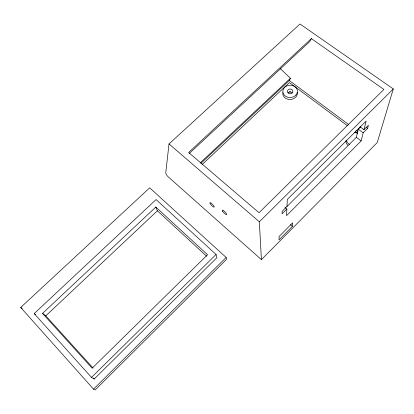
<?xml version="1.0" encoding="UTF-8"?>
<svg xmlns="http://www.w3.org/2000/svg" width="414" height="414" viewBox="0 0 414 414"><rect width="100%" height="100%" fill="white"/><g stroke="black" fill="none" stroke-linecap="round" stroke-linejoin="round"><path stroke-width="0.62" d="M284.93 207.44L286.861 209.06L286.555 215.647L361.148 140.915L363.187 132.827L367.601 128.418L368.424 125.251L363.973 129.691L360.004 126.762M286.98 206.503L287.311 199.46L366.147 121.064L363.973 129.691M292.429 226.313L292.677 222.81L279.088 236.513L279.015 239.861L292.429 226.313L290.462 224.652M169.016 143.932L165.735 172.948L166.159 174.175A2.789 0.58 47.1 0 0 168.467 177.073L261.42 259.65L377.221 142.597L393.3 88.938L299.995 24.007L169.016 143.932L259.345 221.795L261.42 259.65M286.861 209.06L282.084 213.831L282.157 211.316L356.351 137.334L358.27 129.189L360.475 126.994M200.909 163.364L289.277 80.466L290.437 78.272L280.211 68.533M311.369 38.621L188.624 152.502L259.029 212.734L383.897 89.445L311.369 38.621L309.853 41.493L189.151 153.563M259.345 221.795L393.3 88.938M93.528 389.129L226.137 257.436L149.682 187.837L20.7 307.462L93.528 389.129L95.111 389.993L226.536 259.345L226.137 257.436M94.201 379.033L216.879 257.715L216.077 254.475L156.068 199.564L34.186 313.579L91.52 377.418L94.201 379.033L93.341 378.08M91.52 377.418L216.077 254.475M42.544 313.393L45.788 315.835L157.392 210.804L155.814 207.062L42.544 313.393L92.151 368.217L207.564 254.734L155.814 207.062M200.345 162.738L290.437 78.272M202.182 164.513L289.407 82.593L347.444 125.732M20.7 307.462L22.268 308.58M34.186 313.579L35.625 314.619M366.126 127.331L367.601 128.418M358.27 129.189L363.187 132.827M289.277 80.466L348.681 124.531M356.428 130.281L357.981 131.429M355.217 131.507L357.292 133.049M356.351 137.334L361.148 140.915M349.701 144.605L348.174 143.41A7.752 6.645 6.4 0 1 346.399 140.268M157.392 210.804L206.596 256.214M45.788 315.835L93.072 368.046M289.365 91.763A5.418 4.575 -2.1 0 1 290.773 91.773M347.781 145.226A7.711 6.614 6.5 0 1 345.871 140.946M297.268 92.425A7.276 6.132 -2.2 0 1 295.865 96.995L294.525 98.154A7.276 6.132 -2.2 0 1 285.639 98.278L284.294 97.155A7.276 6.132 -2.2 0 1 282.85 92.638M354.441 132.563A7.752 6.645 6.4 0 1 357.354 133.298M287.999 92.808A2.722 2.298 -2.2 0 1 292.3 93.052M295.979 95.008L294.633 96.172A7.312 6.153 -2.2 0 1 285.701 96.296L284.346 95.173A7.312 6.153 -2.2 0 1 285.194 86.888A7.312 6.153 -2.2 0 1 295.063 86.749A7.312 6.153 -2.2 0 1 295.979 95.008M210.907 203.051L210.472 202.808A3.022 0.683 46.1 0 0 210.219 203.729L210.571 204.252A3.022 0.683 46.1 0 0 213.169 206.798L213.603 207.047A3.022 0.683 46.1 0 0 213.878 206.141L213.52 205.613A3.022 0.683 46.1 0 0 210.907 203.051M222.691 211.311A3.1 0.714 45.8 0 0 226.525 214.68A3.1 0.714 45.8 0 0 224.3 211.218A3.1 0.714 45.8 0 0 222.691 211.311M288.304 93.072A2.743 2.308 -2.2 0 0 292.822 91.789A2.743 2.308 -2.2 0 0 289.293 89.15A2.743 2.308 -2.2 0 0 288.304 93.072"/></g></svg>
